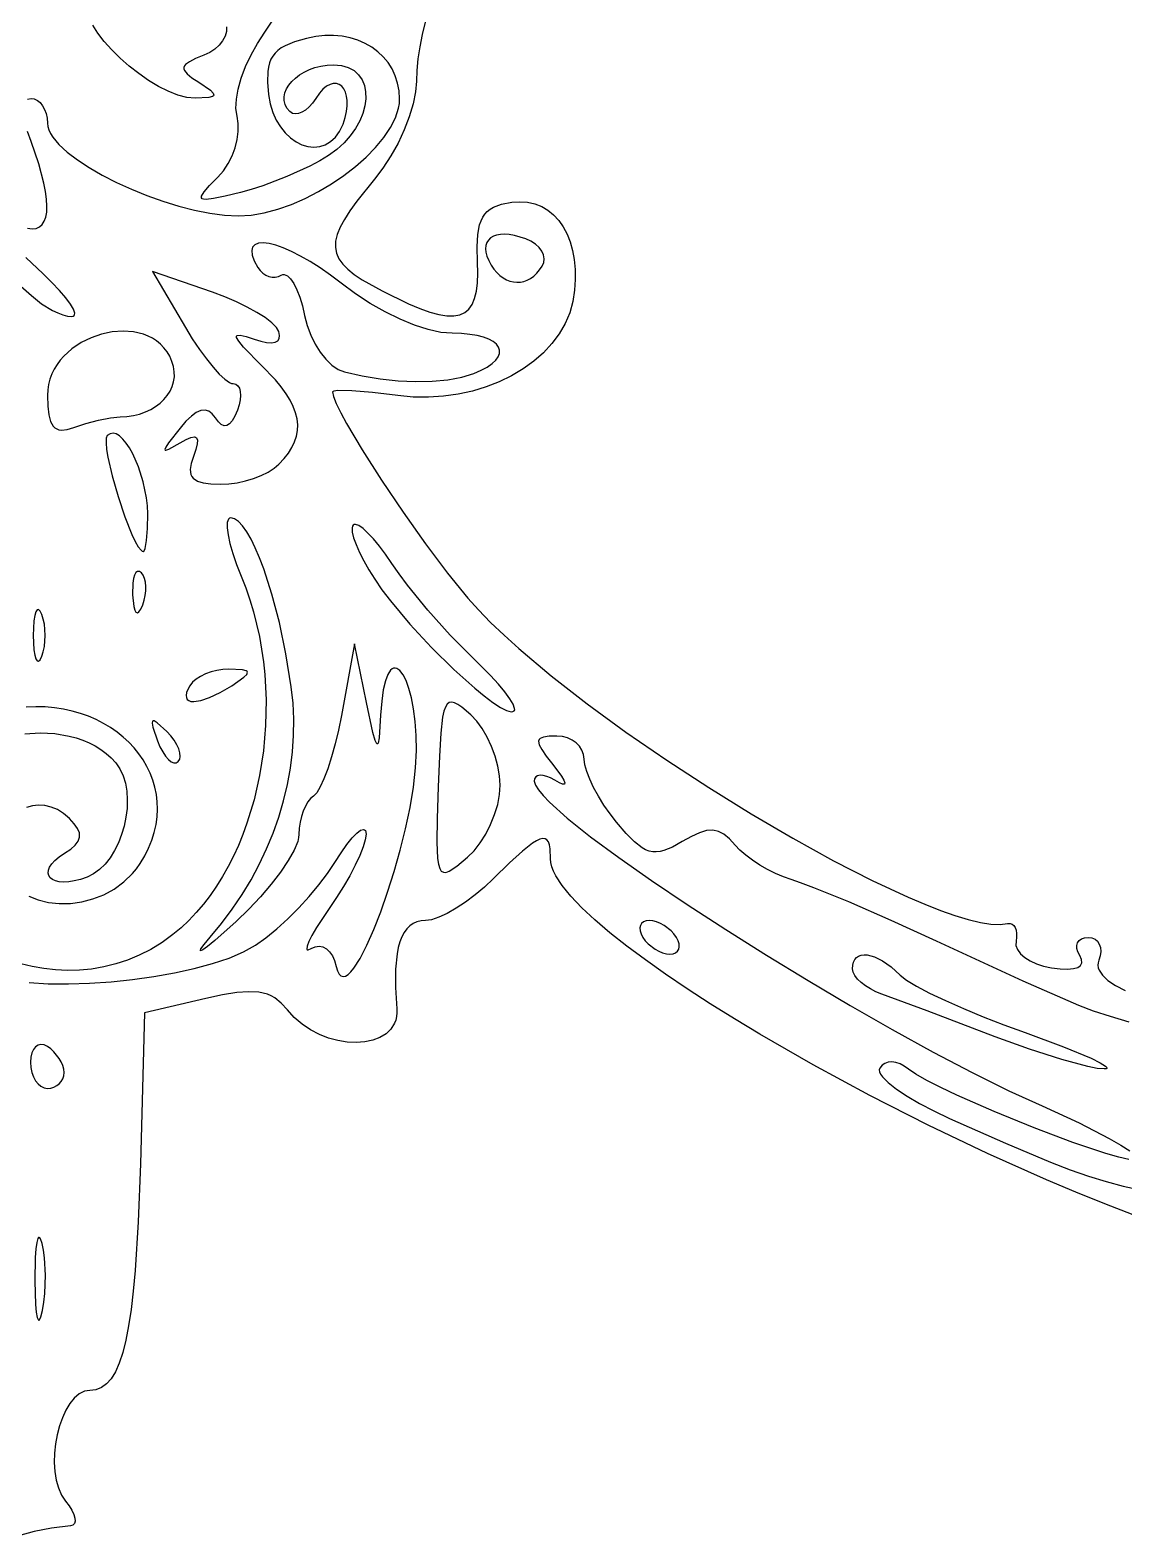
# Model space of a CAD drawing. Header units: millimetres. Extents: x 0.03 to 7.19, y 1.13 to 4.15.
# Drawn here: x 4.789 to 5.514, y 1.264 to 2.261 of the extents above; entities that cross this region are included whole.
import ezdxf

# ---------------------------------------------------------------- set-up
doc = ezdxf.new("R2010")
doc.units = ezdxf.units.MM

msp = doc.modelspace()

# ---------------------------------------------------------------- linework, layer by layer
at = {"flags": 128}
for points in [[(4.787721, 2.215267), (4.790032, 2.215733), (4.792209, 2.215397), (4.79424, 2.214435), (4.796082, 2.212914), (4.79769, 2.210901), (4.799018, 2.208465), (4.800022, 2.205672), (4.800657, 2.202591), (4.800879, 2.199288), (4.801109, 2.197118), (4.801786, 2.194864), (4.802888, 2.192536), (4.804396, 2.190145), (4.808544, 2.185211), (4.814066, 2.180142), (4.820796, 2.175019), (4.828569, 2.169921), (4.83722, 2.164929), (4.846584, 2.160122), (4.856496, 2.15558), (4.86679, 2.151385), (4.877303, 2.147615), (4.887867, 2.144351), (4.89832, 2.141673), (4.908495, 2.139661), (4.918227, 2.138395), (4.927351, 2.137955), (4.9358, 2.138474), (4.944572, 2.139974), (4.953547, 2.142368), (4.962605, 2.145569), (4.971627, 2.14949), (4.980493, 2.154045), (4.989083, 2.159146), (4.997277, 2.164708), (5.004955, 2.170644), (5.011999, 2.176865), (5.018287, 2.183287), (5.023701, 2.189822), (5.02812, 2.196383), (5.031425, 2.202884), (5.033496, 2.209238), (5.034031, 2.212332), (5.034212, 2.215358), (5.033881, 2.220786), (5.032911, 2.225934), (5.031339, 2.230779), (5.0292, 2.235297), (5.026531, 2.239465), (5.023369, 2.243259), (5.019749, 2.246656), (5.015707, 2.249632), (5.01128, 2.252164), (5.006505, 2.254228), (5.001416, 2.2558), (4.99605, 2.256858), (4.990444, 2.257377), (4.984634, 2.257334), (4.978656, 2.256706), (4.972546, 2.255469), (4.964678, 2.253198), (4.958416, 2.250625), (4.955848, 2.249166), (4.953633, 2.24756), (4.951755, 2.245783), (4.950199, 2.243813), (4.948948, 2.241624), (4.947986, 2.239194), (4.947297, 2.236499), (4.946866, 2.233516), (4.946711, 2.226587), (4.947393, 2.218219), (4.948478, 2.212068), (4.9502, 2.206428), (4.952481, 2.20133), (4.95524, 2.196807), (4.958398, 2.192888), (4.961876, 2.189606), (4.965593, 2.186992), (4.969471, 2.185078), (4.97343, 2.183895), (4.97739, 2.183474), (4.981272, 2.183847), (4.984997, 2.185045), (4.988484, 2.1871), (4.991654, 2.190043), (4.994428, 2.193905), (4.996726, 2.198719), (4.998166, 2.203053), (4.999088, 2.207116), (4.99953, 2.210872), (4.99953, 2.214285), (4.999125, 2.217322), (4.998352, 2.219946), (4.997249, 2.222121), (4.995853, 2.223814), (4.994203, 2.224989), (4.992334, 2.225609), (4.990286, 2.225641), (4.988095, 2.225049), (4.9858, 2.223797), (4.983436, 2.221851), (4.981043, 2.219174), (4.978657, 2.215733), (4.976516, 2.21266), (4.974232, 2.210082), (4.971877, 2.208034), (4.96952, 2.20655), (4.967231, 2.205668), (4.965081, 2.205422), (4.963139, 2.205848), (4.961476, 2.206983), (4.959577, 2.209301), (4.958338, 2.211747), (4.957724, 2.214282), (4.9577, 2.216867), (4.95823, 2.219465), (4.959278, 2.222038), (4.960809, 2.224546), (4.962787, 2.226953), (4.965176, 2.22922), (4.967941, 2.231308), (4.971046, 2.23318), (4.974455, 2.234797), (4.978133, 2.236121), (4.982043, 2.237115), (4.986151, 2.237738), (4.990421, 2.237955), (4.995705, 2.237503), (5.000233, 2.236204), (5.004009, 2.234146), (5.007039, 2.231416), (5.009328, 2.2281), (5.01088, 2.224286), (5.0117, 2.22006), (5.011794, 2.215509), (5.011167, 2.21072), (5.009823, 2.205781), (5.007767, 2.200777), (5.005005, 2.195797), (5.001541, 2.190926), (4.997381, 2.186253), (4.992529, 2.181863), (4.98699, 2.177844), (4.98129, 2.17443), (4.974661, 2.170922), (4.959572, 2.164024), (4.943637, 2.157949), (4.93595, 2.15547), (4.928768, 2.153497), (4.91856, 2.151049), (4.911012, 2.149476), (4.905986, 2.148872), (4.904376, 2.148962), (4.903344, 2.14933), (4.902875, 2.149987), (4.90295, 2.150944), (4.904666, 2.153809), (4.908355, 2.158017), (4.913879, 2.163663), (4.917504, 2.167836), (4.920639, 2.172555), (4.923236, 2.17767), (4.925249, 2.183028), (4.926629, 2.188478), (4.92733, 2.19387), (4.927304, 2.199052), (4.926504, 2.203872), (4.925793, 2.209061), (4.926065, 2.215131), (4.92726, 2.221896), (4.929317, 2.229168), (4.932172, 2.236763), (4.935766, 2.244495), (4.940036, 2.252176), (4.944921, 2.259622), (4.952453, 2.270832)], [(4.919581, 2.263216), (4.919455, 2.26009), (4.91856, 2.256958), (4.916954, 2.25391), (4.914696, 2.251035), (4.911846, 2.248422), (4.908461, 2.246162), (4.904601, 2.244344), (4.899046, 2.242081), (4.895001, 2.240058), (4.892444, 2.238158), (4.891716, 2.237217), (4.891351, 2.236264), (4.891348, 2.235283), (4.891702, 2.234259), (4.893472, 2.232027), (4.896641, 2.229451), (4.901185, 2.226413), (4.90888, 2.2211), (4.910688, 2.219282), (4.911115, 2.217932), (4.910806, 2.217413), (4.910147, 2.216986), (4.907767, 2.216376), (4.898712, 2.215899), (4.893201, 2.216412), (4.887234, 2.217965), (4.880939, 2.220437), (4.874446, 2.223708), (4.867883, 2.227658), (4.861382, 2.232167), (4.85507, 2.237115), (4.849077, 2.24238), (4.843532, 2.247844), (4.838565, 2.253386), (4.834305, 2.258885), (4.83088, 2.264222)], [(5.05108, 2.26629), (5.04915, 2.258142), (5.047556, 2.249909), (5.046351, 2.241838), (5.045589, 2.234178), (5.045324, 2.227177), (5.044767, 2.220006), (5.043167, 2.212074), (5.040629, 2.203625), (5.037258, 2.194905), (5.033159, 2.186157), (5.028437, 2.177628), (5.023198, 2.169562), (5.017546, 2.162205), (5.005869, 2.147692), (5.001322, 2.141394), (4.997641, 2.135655), (4.994832, 2.130412), (4.992896, 2.125606), (4.991839, 2.121177), (4.991666, 2.117063), (4.992379, 2.113203), (4.993983, 2.109538), (4.996482, 2.106007), (4.99988, 2.102549), (5.004181, 2.099103), (5.00939, 2.095608), (5.022546, 2.088233), (5.039997, 2.079787), (5.047501, 2.076665), (5.054232, 2.07429), (5.060221, 2.072671), (5.065497, 2.071817), (5.070092, 2.071737), (5.074037, 2.072441), (5.077362, 2.073938), (5.080097, 2.076237), (5.082274, 2.079348), (5.083923, 2.08328), (5.085074, 2.088041), (5.085759, 2.093642), (5.086008, 2.100092), (5.085851, 2.107399), (5.085633, 2.11739), (5.086056, 2.125539), (5.087233, 2.132045), (5.088141, 2.134745), (5.08928, 2.137109), (5.090665, 2.139163), (5.092311, 2.140932), (5.094231, 2.142441), (5.096439, 2.143714), (5.10178, 2.145655), (5.108449, 2.146955), (5.113859, 2.147349), (5.118988, 2.146977), (5.123813, 2.145874), (5.128313, 2.144076), (5.132465, 2.14162), (5.136247, 2.13854), (5.139637, 2.134873), (5.142613, 2.130655), (5.145154, 2.12592), (5.147237, 2.120706), (5.148841, 2.115047), (5.149943, 2.10898), (5.150521, 2.102541), (5.150553, 2.095764), (5.150018, 2.088687), (5.148893, 2.081344), (5.146907, 2.07385), (5.14391, 2.066667), (5.139968, 2.059832), (5.135148, 2.05338), (5.129516, 2.047347), (5.12314, 2.04177), (5.116085, 2.036683), (5.108419, 2.032123), (5.100208, 2.028126), (5.091518, 2.024727), (5.082416, 2.021963), (5.072969, 2.019869), (5.063243, 2.018481), (5.053306, 2.017835), (5.043222, 2.017967), (5.03306, 2.018913), (5.016247, 2.020905), (5.002482, 2.022031), (4.993183, 2.02221), (4.990651, 2.021918), (4.989768, 2.021358), (4.990411, 2.018276), (4.992261, 2.013634), (4.995201, 2.00761), (4.999114, 2.000383), (5.009391, 1.983036), (5.022153, 1.963021), (5.036464, 1.941768), (5.051385, 1.920705), (5.06598, 1.901264), (5.07931, 1.884872), (5.086438, 1.876973), (5.094489, 1.868751), (5.103395, 1.860246), (5.113091, 1.851498), (5.134587, 1.83343), (5.158449, 1.814867), (5.184149, 1.796126), (5.211158, 1.777526), (5.238947, 1.759385), (5.266988, 1.742023), (5.294754, 1.725756), (5.321715, 1.710904), (5.347342, 1.697785), (5.371109, 1.686717), (5.382128, 1.682052), (5.392485, 1.67802), (5.402112, 1.674659), (5.410943, 1.67201), (5.418912, 1.670113), (5.425954, 1.669007), (5.432002, 1.668733), (5.43699, 1.66933), (5.438608, 1.669443), (5.440007, 1.669011), (5.441165, 1.668082), (5.44206, 1.666705), (5.442668, 1.664926), (5.442967, 1.662795), (5.442934, 1.660358), (5.442546, 1.657663), (5.442523, 1.654843), (5.443537, 1.652056), (5.445491, 1.649374), (5.448289, 1.64687), (5.451834, 1.644615), (5.45603, 1.642681), (5.460781, 1.641141), (5.46599, 1.640066), (5.471806, 1.639367), (5.476667, 1.639173), (5.480555, 1.639473), (5.483454, 1.640262), (5.485344, 1.641531), (5.486207, 1.643271), (5.486026, 1.645475), (5.484782, 1.648135), (5.48355, 1.650555), (5.482913, 1.652812), (5.482847, 1.654857), (5.483331, 1.656641), (5.48434, 1.658114), (5.485852, 1.659227), (5.487845, 1.659931), (5.490296, 1.660177), (5.492779, 1.659867), (5.494866, 1.658979), (5.496527, 1.657575), (5.497733, 1.655717), (5.498455, 1.653468), (5.498663, 1.65089), (5.498328, 1.648045), (5.497421, 1.644997), (5.496961, 1.643352), (5.496844, 1.641704), (5.497071, 1.640053), (5.497644, 1.638397), (5.499836, 1.635069), (5.503436, 1.631716), (5.508458, 1.628332), (5.514919, 1.624912)], [(4.787669, 2.129796), (4.79072, 2.12941), (4.793363, 2.129685), (4.795598, 2.130608), (4.797423, 2.132165), (4.798837, 2.134342), (4.799838, 2.137126), (4.800424, 2.140503), (4.800595, 2.14446), (4.800349, 2.148983), (4.799684, 2.154057), (4.798599, 2.15967), (4.795164, 2.172457), (4.790032, 2.187233), (4.787721, 2.193773)], [(5.128699, 2.104691), (5.129724, 2.107082), (5.129977, 2.109582), (5.129502, 2.112117), (5.128343, 2.114613), (5.126545, 2.116996), (5.124154, 2.119193), (5.121213, 2.12113), (5.117768, 2.122733), (5.110255, 2.125009), (5.106876, 2.125579), (5.103773, 2.125789), (5.100966, 2.125653), (5.098472, 2.125186), (5.09631, 2.1244), (5.094499, 2.123311), (5.093057, 2.121932), (5.092003, 2.120278), (5.091356, 2.118362), (5.091133, 2.116199), (5.091354, 2.113803), (5.092038, 2.111188), (5.093202, 2.108368), (5.094865, 2.105358), (5.096666, 2.10273), (5.098598, 2.100445), (5.100641, 2.098503), (5.102777, 2.096906), (5.104986, 2.095653), (5.10725, 2.094744), (5.109549, 2.09418), (5.111865, 2.093962), (5.114178, 2.094089), (5.11647, 2.094563), (5.118721, 2.095382), (5.120912, 2.096549), (5.123024, 2.098063), (5.125039, 2.099924), (5.126937, 2.102133), (5.128699, 2.104691)], [(5.083296, 2.03358), (5.08821, 2.035682), (5.092276, 2.037865), (5.09551, 2.040098), (5.097927, 2.042353), (5.099544, 2.044598), (5.100377, 2.046805), (5.100441, 2.048943), (5.099752, 2.050983), (5.098328, 2.052894), (5.096182, 2.054647), (5.093332, 2.056213), (5.089794, 2.05756), (5.085583, 2.05866), (5.080715, 2.059483), (5.075207, 2.059999), (5.069074, 2.060177), (5.061578, 2.060808), (5.05317, 2.062635), (5.044064, 2.065563), (5.034473, 2.069495), (5.024609, 2.074335), (5.014687, 2.079988), (5.004919, 2.086356), (4.995518, 2.093344), (4.988478, 2.098708), (4.98161, 2.1035), (4.974979, 2.107709), (4.968652, 2.111322), (4.962694, 2.114326), (4.957172, 2.116709), (4.95215, 2.118458), (4.947695, 2.119563), (4.943873, 2.120009), (4.940748, 2.119785), (4.938388, 2.118879), (4.936858, 2.117277), (4.936223, 2.114969), (4.93655, 2.111941), (4.937904, 2.108181), (4.940351, 2.103677), (4.941839, 2.101675), (4.943582, 2.100027), (4.945516, 2.098753), (4.947579, 2.097873), (4.949706, 2.097408), (4.951834, 2.097378), (4.953899, 2.097804), (4.955837, 2.098705), (4.956787, 2.099103), (4.957775, 2.099163), (4.959839, 2.098317), (4.961963, 2.096278), (4.964086, 2.093155), (4.966142, 2.089057), (4.96807, 2.084094), (4.969804, 2.078375), (4.971282, 2.07201), (4.972992, 2.065361), (4.975358, 2.058986), (4.978278, 2.053032), (4.98165, 2.047641), (4.985374, 2.042957), (4.989348, 2.039126), (4.993472, 2.03629), (4.997643, 2.034594), (5.009379, 2.031945), (5.021309, 2.030012), (5.03319, 2.028796), (5.044777, 2.0283), (5.055825, 2.028528), (5.06609, 2.029482), (5.075329, 2.031165), (5.083296, 2.03358)], [(4.783295, 2.091429), (4.790351, 2.085177), (4.797076, 2.079784), (4.804317, 2.075368), (4.807858, 2.073669), (4.811203, 2.072384), (4.814241, 2.071572), (4.816865, 2.071288), (4.817885, 2.071435), (4.818567, 2.071864), (4.81892, 2.072562), (4.818953, 2.073514), (4.818101, 2.076124), (4.816087, 2.079576), (4.812991, 2.083757), (4.808889, 2.08855), (4.803858, 2.09384), (4.797976, 2.09951), (4.786541, 2.11037)], [(4.954212, 1.97351), (4.957632, 1.977192), (4.960511, 1.980865), (4.962845, 1.984543), (4.964632, 1.988241), (4.96587, 1.991972), (4.966556, 1.995751), (4.966689, 1.99959), (4.966265, 2.003503), (4.965282, 2.007506), (4.963737, 2.01161), (4.961629, 2.015831), (4.958955, 2.020182), (4.955712, 2.024677), (4.951897, 2.02933), (4.942546, 2.039163), (4.930788, 2.051092), (4.927622, 2.054909), (4.926232, 2.057418), (4.926194, 2.058212), (4.92659, 2.058714), (4.928673, 2.058888), (4.932453, 2.058034), (4.937907, 2.056247), (4.942319, 2.054878), (4.946109, 2.054101), (4.949247, 2.053906), (4.951707, 2.054283), (4.953459, 2.055223), (4.954475, 2.056717), (4.954727, 2.058756), (4.954185, 2.06133), (4.95255, 2.06408), (4.949453, 2.067185), (4.945075, 2.07054), (4.939594, 2.074036), (4.933192, 2.077569), (4.926048, 2.081031), (4.918342, 2.084316), (4.910254, 2.087316), (4.870421, 2.10101), (4.892296, 2.063927), (4.896891, 2.056476), (4.901558, 2.049525), (4.906169, 2.043228), (4.910594, 2.037734), (4.914704, 2.033198), (4.91837, 2.029769), (4.921462, 2.0276), (4.922753, 2.027036), (4.923851, 2.026844), (4.925652, 2.026485), (4.927067, 2.025456), (4.928083, 2.023828), (4.928688, 2.021675), (4.92887, 2.019069), (4.928617, 2.01608), (4.927916, 2.012782), (4.926754, 2.009247), (4.925031, 2.005243), (4.923295, 2.002209), (4.921539, 2.000142), (4.919758, 1.99904), (4.917943, 1.998899), (4.91609, 1.999717), (4.914191, 2.001491), (4.91224, 2.004219), (4.910136, 2.006959), (4.907833, 2.008685), (4.905311, 2.009393), (4.902553, 2.009076), (4.899539, 2.00773), (4.896252, 2.005348), (4.892672, 2.001925), (4.888782, 1.997455), (4.881176, 1.987743), (4.879279, 1.98487), (4.878653, 1.983229), (4.878818, 1.98285), (4.8793, 1.982754), (4.881219, 1.983377), (4.888879, 1.987649), (4.892864, 1.989877), (4.89597, 1.9912), (4.898222, 1.991592), (4.899036, 1.99143), (4.899646, 1.991026), (4.900267, 1.989476), (4.90011, 1.986917), (4.899199, 1.983321), (4.89756, 1.978663), (4.89603, 1.973881), (4.895475, 1.969915), (4.895951, 1.966711), (4.896592, 1.965376), (4.897511, 1.964212), (4.900209, 1.962364), (4.904099, 1.961112), (4.909235, 1.960402), (4.915671, 1.960177), (4.921006, 1.960449), (4.926509, 1.961229), (4.932023, 1.962462), (4.93739, 1.964094), (4.94245, 1.966069), (4.947046, 1.968333), (4.951019, 1.970832), (4.954212, 1.97351)], [(4.849004, 2.004788), (4.853536, 2.005051), (4.857859, 2.005704), (4.861951, 2.006721), (4.865788, 2.008077), (4.869346, 2.009746), (4.872602, 2.011705), (4.875533, 2.013927), (4.878115, 2.016387), (4.880325, 2.01906), (4.882139, 2.021922), (4.883533, 2.024945), (4.884485, 2.028107), (4.88497, 2.03138), (4.884965, 2.03474), (4.884448, 2.038163), (4.883393, 2.041622), (4.881899, 2.044949), (4.880111, 2.047955), (4.878052, 2.050645), (4.875744, 2.053025), (4.87321, 2.055102), (4.870471, 2.056881), (4.867551, 2.058369), (4.864471, 2.059571), (4.857922, 2.061146), (4.851005, 2.061654), (4.843896, 2.061145), (4.836777, 2.059668), (4.829825, 2.057273), (4.823219, 2.054007), (4.817138, 2.049922), (4.811762, 2.045065), (4.809394, 2.042363), (4.807269, 2.039486), (4.80541, 2.036442), (4.803838, 2.033236), (4.802577, 2.029873), (4.801649, 2.026361), (4.801075, 2.022706), (4.800879, 2.018913), (4.801095, 2.011841), (4.801777, 2.006157), (4.802974, 2.001801), (4.804737, 1.998715), (4.805846, 1.99763), (4.807116, 1.996839), (4.808552, 1.996336), (4.81016, 1.996112), (4.813921, 1.996477), (4.818449, 1.997872), (4.826297, 2.000503), (4.834674, 2.002684), (4.842577, 2.004188), (4.849004, 2.004788)], [(4.867365, 1.940733), (4.867137, 1.94598), (4.866544, 1.951289), (4.864413, 1.96181), (4.861265, 1.971729), (4.857395, 1.980479), (4.85528, 1.984239), (4.853095, 1.987493), (4.850876, 1.990173), (4.84866, 1.992205), (4.846484, 1.993521), (4.844384, 1.994048), (4.842397, 1.993716), (4.84056, 1.992455), (4.839847, 1.990691), (4.83972, 1.987587), (4.840116, 1.983343), (4.840972, 1.978158), (4.843815, 1.965775), (4.847751, 1.952042), (4.852279, 1.938565), (4.8569, 1.926951), (4.859089, 1.922344), (4.861113, 1.918805), (4.862912, 1.916534), (4.863706, 1.915937), (4.864421, 1.915733), (4.865046, 1.916243), (4.865621, 1.917705), (4.866575, 1.923076), (4.867188, 1.931026), (4.867365, 1.940733)], [(4.938837, 1.655038), (4.945654, 1.659918), (4.952827, 1.665804), (4.960139, 1.672473), (4.967377, 1.6797), (4.974326, 1.68726), (4.980769, 1.694931), (4.986493, 1.702487), (4.991282, 1.709705), (4.995427, 1.716187), (4.999294, 1.721646), (5.0028, 1.726003), (5.00586, 1.729181), (5.008389, 1.731102), (5.010303, 1.731689), (5.011003, 1.731458), (5.011518, 1.730865), (5.011949, 1.728552), (5.011456, 1.724849), (5.010035, 1.720043), (5.007784, 1.714334), (5.004803, 1.707925), (5.001192, 1.701019), (4.99705, 1.693816), (4.992478, 1.686519), (4.987574, 1.67933), (4.979082, 1.666623), (4.976089, 1.661513), (4.973997, 1.657377), (4.972856, 1.654323), (4.972714, 1.652461), (4.973034, 1.65201), (4.973622, 1.651899), (4.975629, 1.652747), (4.978276, 1.653949), (4.980875, 1.654301), (4.98337, 1.653845), (4.985702, 1.652622), (4.987814, 1.650671), (4.989649, 1.648036), (4.991148, 1.644755), (4.992254, 1.640872), (4.993092, 1.637908), (4.994134, 1.635833), (4.995366, 1.634604), (4.996772, 1.634181), (4.998336, 1.634523), (5.000045, 1.63559), (5.001882, 1.637339), (5.003833, 1.639732), (5.008015, 1.646282), (5.01247, 1.654912), (5.017075, 1.665297), (5.021711, 1.677109), (5.026255, 1.690023), (5.030587, 1.703711), (5.034584, 1.717847), (5.038127, 1.732104), (5.041094, 1.746156), (5.043363, 1.759677), (5.044813, 1.772339), (5.045324, 1.783816), (5.045086, 1.793943), (5.044411, 1.803186), (5.043357, 1.811488), (5.041983, 1.81879), (5.040346, 1.825035), (5.038504, 1.830165), (5.036516, 1.834121), (5.03444, 1.836847), (5.032334, 1.838284), (5.031287, 1.838502), (5.030255, 1.838375), (5.029245, 1.837897), (5.028263, 1.837061), (5.026415, 1.834285), (5.02477, 1.829988), (5.023385, 1.824114), (5.022319, 1.816603), (5.021629, 1.807399), (5.02061, 1.792295), (5.019959, 1.788874), (5.019565, 1.788225), (5.019113, 1.788295), (5.017999, 1.790625), (5.016541, 1.795931), (5.012296, 1.815733), (5.004407, 1.854622), (4.995629, 1.807149), (4.993667, 1.797491), (4.991456, 1.788246), (4.989072, 1.779633), (4.986591, 1.771872), (4.984087, 1.76518), (4.981637, 1.759778), (4.979316, 1.755885), (4.977199, 1.753719), (4.975257, 1.752125), (4.973446, 1.749873), (4.971807, 1.747067), (4.970377, 1.743811), (4.969197, 1.740209), (4.968306, 1.736365), (4.967742, 1.732385), (4.967546, 1.728372), (4.96733, 1.726197), (4.966697, 1.723694), (4.964265, 1.71782), (4.960421, 1.710985), (4.955334, 1.703427), (4.949176, 1.695382), (4.942116, 1.687086), (4.934326, 1.678777), (4.925976, 1.670691), (4.91176, 1.658023), (4.906956, 1.654103), (4.90378, 1.651849), (4.902305, 1.651302), (4.902226, 1.651682), (4.902599, 1.652505), (4.904735, 1.655501), (4.908782, 1.66033), (4.916316, 1.669418), (4.923336, 1.678805), (4.929831, 1.688462), (4.935793, 1.698362), (4.941212, 1.708478), (4.94608, 1.718781), (4.950389, 1.729244), (4.954127, 1.739839), (4.957288, 1.750538), (4.959861, 1.761314), (4.961838, 1.772138), (4.96321, 1.782984), (4.963967, 1.793823), (4.964101, 1.804628), (4.963602, 1.815371), (4.962462, 1.826024), (4.958918, 1.847885), (4.954567, 1.868568), (4.949604, 1.887538), (4.944219, 1.90426), (4.941429, 1.911611), (4.938606, 1.918199), (4.935773, 1.923956), (4.932955, 1.928817), (4.930175, 1.932715), (4.927459, 1.935581), (4.924829, 1.93735), (4.92231, 1.937955), (4.921457, 1.937755), (4.920792, 1.937168), (4.920011, 1.934913), (4.919939, 1.931349), (4.920548, 1.926634), (4.921807, 1.920925), (4.923691, 1.914383), (4.926168, 1.907164), (4.929212, 1.899427), (4.93226, 1.891672), (4.934988, 1.883772), (4.9374, 1.875744), (4.9395, 1.867605), (4.941289, 1.85937), (4.942771, 1.851058), (4.94395, 1.842684), (4.944829, 1.834265), (4.945698, 1.817359), (4.945404, 1.800473), (4.943972, 1.783741), (4.941428, 1.767295), (4.937796, 1.751269), (4.933102, 1.735797), (4.930365, 1.72831), (4.927372, 1.721011), (4.924126, 1.713917), (4.92063, 1.707044), (4.916888, 1.70041), (4.912903, 1.694031), (4.908678, 1.687923), (4.904215, 1.682103), (4.899519, 1.676588), (4.894592, 1.671394), (4.889438, 1.666539), (4.88406, 1.662038), (4.876821, 1.656789), (4.869373, 1.652233), (4.861749, 1.648353), (4.853983, 1.64513), (4.846111, 1.642546), (4.838165, 1.640584), (4.830179, 1.639226), (4.822189, 1.638454), (4.814228, 1.638249), (4.80633, 1.638596), (4.798529, 1.639474), (4.79086, 1.640867), (4.783356, 1.642756)], [(5.082143, 1.845955), (5.067779, 1.860385), (5.052994, 1.876845), (5.039526, 1.893308), (5.03383, 1.900907), (5.029115, 1.907747), (5.024954, 1.913842), (5.020854, 1.919309), (5.01692, 1.924043), (5.013258, 1.927941), (5.009971, 1.930899), (5.007166, 1.932813), (5.004948, 1.933579), (5.004091, 1.933499), (5.003421, 1.933094), (5.002958, 1.932371), (5.002709, 1.93136), (5.002827, 1.928548), (5.003717, 1.924805), (5.00532, 1.920278), (5.007578, 1.915114), (5.010433, 1.909461), (5.013825, 1.903465), (5.017699, 1.897274), (5.022525, 1.890315), (5.028115, 1.882957), (5.041043, 1.867558), (5.055388, 1.852106), (5.070056, 1.837634), (5.083955, 1.825171), (5.090275, 1.820015), (5.095992, 1.815749), (5.100969, 1.8125), (5.105071, 1.810398), (5.108161, 1.809572), (5.109283, 1.809677), (5.110101, 1.810149), (5.110432, 1.810811), (5.110419, 1.811769), (5.109418, 1.814498), (5.107213, 1.81819), (5.103919, 1.822698), (5.09965, 1.827875), (5.094521, 1.833575), (5.082143, 1.845955)], [(4.863143, 1.901608), (4.861812, 1.902523), (4.860605, 1.902536), (4.859546, 1.901708), (4.858659, 1.900097), (4.857968, 1.897764), (4.857497, 1.894768), (4.85731, 1.887024), (4.858082, 1.879269), (4.85873, 1.876877), (4.859534, 1.875493), (4.860478, 1.875131), (4.86155, 1.875806), (4.862735, 1.877529), (4.864018, 1.880316), (4.865053, 1.88338), (4.865754, 1.886504), (4.866125, 1.8896), (4.866169, 1.892582), (4.865889, 1.89536), (4.865289, 1.897849), (4.864373, 1.899961), (4.863143, 1.901608)], [(4.797115, 1.874066), (4.795993, 1.876289), (4.794946, 1.877267), (4.793995, 1.877057), (4.793166, 1.875715), (4.79248, 1.8733), (4.791961, 1.869867), (4.791518, 1.860177), (4.791961, 1.850487), (4.79248, 1.847055), (4.793166, 1.844639), (4.793995, 1.843297), (4.794946, 1.843087), (4.795993, 1.844065), (4.797115, 1.846288), (4.798127, 1.849362), (4.79885, 1.852777), (4.799428, 1.860177), (4.799283, 1.863934), (4.79885, 1.867577), (4.798127, 1.870993), (4.797115, 1.874066)], [(4.923101, 1.826844), (4.931105, 1.832446), (4.93301, 1.834344), (4.933497, 1.835738), (4.933205, 1.83627), (4.932552, 1.836704), (4.93016, 1.837318), (4.920976, 1.837788), (4.917062, 1.837593), (4.91314, 1.836973), (4.909315, 1.835973), (4.905692, 1.834639), (4.902376, 1.833014), (4.899472, 1.831144), (4.897087, 1.829072), (4.895324, 1.826844), (4.893964, 1.824371), (4.893128, 1.822227), (4.892793, 1.820414), (4.892935, 1.81893), (4.89353, 1.817776), (4.894553, 1.816951), (4.895982, 1.816457), (4.897791, 1.816292), (4.902456, 1.816951), (4.908357, 1.81893), (4.915303, 1.822227), (4.923101, 1.826844)], [(5.100879, 1.760927), (5.100482, 1.767136), (5.099345, 1.773615), (5.097547, 1.780174), (5.095167, 1.786622), (5.092287, 1.792767), (5.088985, 1.798419), (5.085341, 1.803388), (5.081435, 1.807483), (5.075341, 1.81264), (5.072826, 1.814399), (5.070631, 1.815536), (5.06873, 1.815993), (5.067096, 1.815713), (5.065704, 1.814639), (5.064528, 1.812714), (5.063542, 1.809879), (5.06272, 1.806079), (5.061462, 1.795352), (5.060547, 1.780074), (5.059768, 1.759788), (5.05911, 1.738794), (5.058912, 1.723149), (5.059385, 1.712347), (5.059939, 1.708603), (5.06074, 1.70588), (5.061815, 1.704115), (5.06319, 1.703243), (5.06489, 1.703201), (5.066944, 1.703927), (5.072214, 1.707426), (5.079212, 1.713233), (5.083565, 1.717552), (5.087625, 1.722732), (5.091305, 1.728577), (5.094515, 1.734892), (5.097166, 1.741481), (5.099169, 1.748147), (5.100437, 1.754694), (5.100879, 1.760927)], [(4.788536, 1.68744), (4.794823, 1.684919), (4.801613, 1.683275), (4.808765, 1.682516), (4.816139, 1.682646), (4.823595, 1.683672), (4.830995, 1.6856), (4.838196, 1.688436), (4.84506, 1.692186), (4.851446, 1.696857), (4.857215, 1.702453), (4.859824, 1.705601), (4.862226, 1.708983), (4.865341, 1.714144), (4.867949, 1.719324), (4.870062, 1.724508), (4.871694, 1.729682), (4.872857, 1.734831), (4.873564, 1.73994), (4.873827, 1.744995), (4.87366, 1.749981), (4.873074, 1.754883), (4.872084, 1.759687), (4.8707, 1.764379), (4.868937, 1.768943), (4.866807, 1.773365), (4.864322, 1.777631), (4.861495, 1.781725), (4.858339, 1.785634), (4.854867, 1.789342), (4.851091, 1.792835), (4.847024, 1.796099), (4.842679, 1.799118), (4.838069, 1.801879), (4.833206, 1.804366), (4.828102, 1.806565), (4.822771, 1.808461), (4.817226, 1.81004), (4.811478, 1.811287), (4.805541, 1.812188), (4.799428, 1.812728), (4.793151, 1.812892), (4.786722, 1.812665)], [(4.785982, 1.794983), (4.796002, 1.795546), (4.805848, 1.795068), (4.815342, 1.793514), (4.8199, 1.792322), (4.824303, 1.790846), (4.828528, 1.789083), (4.832552, 1.787027), (4.836354, 1.784674), (4.839911, 1.78202), (4.8432, 1.77906), (4.846199, 1.775788), (4.84895, 1.771776), (4.851065, 1.767223), (4.852567, 1.762225), (4.853479, 1.756878), (4.853826, 1.751276), (4.853632, 1.745514), (4.85292, 1.739687), (4.851714, 1.733891), (4.850039, 1.72822), (4.847917, 1.72277), (4.845373, 1.717635), (4.842431, 1.712911), (4.839114, 1.708693), (4.835447, 1.705076), (4.831454, 1.702155), (4.827157, 1.700024), (4.822776, 1.698532), (4.818719, 1.697514), (4.815016, 1.696939), (4.811695, 1.696778), (4.808785, 1.696998), (4.806316, 1.69757), (4.804316, 1.698463), (4.802815, 1.699646), (4.80184, 1.701088), (4.801422, 1.702759), (4.801589, 1.704628), (4.80237, 1.706665), (4.803794, 1.708838), (4.805889, 1.711118), (4.808686, 1.713472), (4.812212, 1.715872), (4.816333, 1.718663), (4.819368, 1.72132), (4.821329, 1.723924), (4.822228, 1.726556), (4.822075, 1.729295), (4.820882, 1.732223), (4.81866, 1.735421), (4.815421, 1.738969), (4.81156, 1.742294), (4.80753, 1.74479), (4.803397, 1.746491), (4.799223, 1.747436), (4.795075, 1.74766), (4.791016, 1.7472), (4.787111, 1.746092)], [(4.880032, 1.796469), (4.873583, 1.802319), (4.871652, 1.803464), (4.870998, 1.803579), (4.870546, 1.803384), (4.870236, 1.80205), (4.870696, 1.799436), (4.87381, 1.790247), (4.875459, 1.786371), (4.877244, 1.783001), (4.879108, 1.780193), (4.880994, 1.778003), (4.882844, 1.776488), (4.884603, 1.775704), (4.886212, 1.775706), (4.887615, 1.776552), (4.888582, 1.77808), (4.88894, 1.780047), (4.88872, 1.78237), (4.887954, 1.784969), (4.886671, 1.78776), (4.884902, 1.790661), (4.882679, 1.793592), (4.880032, 1.796469)], [(5.517588, 1.603954), (5.505061, 1.607688), (5.493859, 1.611375), (5.484212, 1.614969), (5.447303, 1.631193), (5.389768, 1.657677), (5.359831, 1.671348), (5.331709, 1.683594), (5.308561, 1.693079), (5.299839, 1.69637), (5.293546, 1.698469), (5.28846, 1.7002), (5.283199, 1.702436), (5.277916, 1.705082), (5.272763, 1.708047), (5.267891, 1.711236), (5.263454, 1.714557), (5.259603, 1.717915), (5.25649, 1.721219), (5.2527, 1.725381), (5.249073, 1.728416), (5.245443, 1.730334), (5.241643, 1.731148), (5.237507, 1.730867), (5.232869, 1.729502), (5.227562, 1.727065), (5.221421, 1.723566), (5.214931, 1.719933), (5.209306, 1.71763), (5.206729, 1.717004), (5.204262, 1.716741), (5.201871, 1.716853), (5.19952, 1.717349), (5.197173, 1.71824), (5.194796, 1.719537), (5.189809, 1.723388), (5.184278, 1.728986), (5.177921, 1.736413), (5.173604, 1.741994), (5.169577, 1.74781), (5.165928, 1.753691), (5.162745, 1.759465), (5.160117, 1.764962), (5.15813, 1.770011), (5.156873, 1.77444), (5.156435, 1.77808), (5.156066, 1.781179), (5.15501, 1.784071), (5.153342, 1.786691), (5.151134, 1.788977), (5.148463, 1.790866), (5.145401, 1.792293), (5.142025, 1.793195), (5.138407, 1.79351), (5.133286, 1.793367), (5.129569, 1.792851), (5.127234, 1.791834), (5.126579, 1.791097), (5.126263, 1.790186), (5.126636, 1.787778), (5.128335, 1.784481), (5.131339, 1.780166), (5.135629, 1.774705), (5.141539, 1.766889), (5.1431, 1.764293), (5.143732, 1.762564), (5.143436, 1.7617), (5.142213, 1.761695), (5.140064, 1.762545), (5.13699, 1.764247), (5.134207, 1.765742), (5.131624, 1.766781), (5.129297, 1.767368), (5.12728, 1.767505), (5.12563, 1.767195), (5.124402, 1.76644), (5.123652, 1.765243), (5.123435, 1.763608), (5.124164, 1.76106), (5.12614, 1.757848), (5.129303, 1.754013), (5.13359, 1.749593), (5.145291, 1.739157), (5.16075, 1.726856), (5.179474, 1.713005), (5.200969, 1.697919), (5.224743, 1.681913), (5.250303, 1.665304), (5.277154, 1.648405), (5.304805, 1.631533), (5.332762, 1.615003), (5.360532, 1.599129), (5.387622, 1.584228), (5.413539, 1.570614), (5.437789, 1.558603), (5.459879, 1.54851), (5.48429, 1.537344), (5.50431, 1.527064), (5.512027, 1.522614), (5.517871, 1.518813)], [(5.520231, 1.476406), (5.501409, 1.483636), (5.482252, 1.491363), (5.462841, 1.49954), (5.423587, 1.517064), (5.384303, 1.535842), (5.345646, 1.555511), (5.308271, 1.575703), (5.272836, 1.596054), (5.256051, 1.606175), (5.239996, 1.616199), (5.224755, 1.626079), (5.210408, 1.635771), (5.197038, 1.645228), (5.184728, 1.654406), (5.173558, 1.663257), (5.163612, 1.671737), (5.15497, 1.6798), (5.147716, 1.687401), (5.141931, 1.694492), (5.137698, 1.70103), (5.136188, 1.704077), (5.135097, 1.706968), (5.134435, 1.709698), (5.134212, 1.71226), (5.133881, 1.718903), (5.133425, 1.721399), (5.132738, 1.723332), (5.131792, 1.724691), (5.130559, 1.725468), (5.129012, 1.725653), (5.127122, 1.725236), (5.124862, 1.724207), (5.122203, 1.722557), (5.11558, 1.717354), (5.107027, 1.70955), (5.096324, 1.699066), (5.090393, 1.693486), (5.084184, 1.68828), (5.077879, 1.683563), (5.071664, 1.679448), (5.065722, 1.676049), (5.060238, 1.67348), (5.055395, 1.671855), (5.051379, 1.671288), (5.04839, 1.671078), (5.045652, 1.670441), (5.043161, 1.669372), (5.040915, 1.667863), (5.038913, 1.665908), (5.037152, 1.663499), (5.03563, 1.66063), (5.034344, 1.657293), (5.033293, 1.653483), (5.032474, 1.649191), (5.031524, 1.639138), (5.031475, 1.627077), (5.03231, 1.612955), (5.032383, 1.610277), (5.032152, 1.607768), (5.03163, 1.605429), (5.030833, 1.603261), (5.028477, 1.599434), (5.025209, 1.596289), (5.021151, 1.593827), (5.016427, 1.592049), (5.011162, 1.590957), (5.00548, 1.590552), (4.999503, 1.590835), (4.993356, 1.591808), (4.987163, 1.593471), (4.981048, 1.595826), (4.975134, 1.598874), (4.969545, 1.602617), (4.964405, 1.607056), (4.959837, 1.612191), (4.95585, 1.616675), (4.951512, 1.620086), (4.949143, 1.621398), (4.946605, 1.622454), (4.94091, 1.623809), (4.934209, 1.624183), (4.926283, 1.623605), (4.916912, 1.622107), (4.905879, 1.619719), (4.865157, 1.610094), (4.862476, 1.510135), (4.86108, 1.471691), (4.85907, 1.439683), (4.857807, 1.425966), (4.856357, 1.413707), (4.854709, 1.402855), (4.852851, 1.393359), (4.850773, 1.38517), (4.848463, 1.378236), (4.845909, 1.372508), (4.843101, 1.367934), (4.840028, 1.364465), (4.836678, 1.362049), (4.833039, 1.360637), (4.829101, 1.360177), (4.825399, 1.359566), (4.821921, 1.35782), (4.818696, 1.355068), (4.815752, 1.35144), (4.813119, 1.347067), (4.810824, 1.342077), (4.808898, 1.336602), (4.807369, 1.330771), (4.806265, 1.324713), (4.805615, 1.318559), (4.805448, 1.312439), (4.805793, 1.306482), (4.806678, 1.300818), (4.808133, 1.295577), (4.810186, 1.29089), (4.812865, 1.286885), (4.815269, 1.283733), (4.817129, 1.280759), (4.818432, 1.278031), (4.819164, 1.275616), (4.819313, 1.273582), (4.818865, 1.271997), (4.817808, 1.270927), (4.816129, 1.270441), (4.803561, 1.268971), (4.792197, 1.266811), (4.781764, 1.263835)], [(5.217546, 1.660177), (5.215939, 1.662409), (5.214001, 1.664491), (5.209428, 1.668024), (5.20694, 1.669384), (5.204417, 1.670411), (5.201932, 1.671061), (5.19956, 1.671288), (5.197468, 1.671061), (5.195788, 1.670411), (5.194538, 1.669384), (5.193733, 1.668024), (5.193392, 1.666378), (5.193532, 1.664491), (5.19417, 1.662409), (5.195324, 1.660177), (5.19693, 1.657945), (5.198866, 1.655863), (5.203435, 1.65233), (5.20592, 1.65097), (5.208441, 1.649943), (5.210924, 1.649293), (5.213296, 1.649066), (5.215388, 1.649293), (5.217069, 1.649943), (5.218322, 1.65097), (5.219129, 1.65233), (5.219473, 1.653976), (5.219335, 1.655863), (5.218698, 1.657945), (5.217546, 1.660177)], [(4.78881, 1.630208), (4.801435, 1.629506), (4.814838, 1.629376), (4.828777, 1.629797), (4.843015, 1.630748), (4.857309, 1.63221), (4.871422, 1.634163), (4.885112, 1.636585), (4.898141, 1.639458), (4.910267, 1.642759), (4.921252, 1.64647), (4.930856, 1.65057), (4.938837, 1.655038)], [(5.428657, 1.594385), (5.383709, 1.611484), (5.353657, 1.622594), (5.349751, 1.624169), (5.346107, 1.626026), (5.342805, 1.628096), (5.339924, 1.630311), (5.337545, 1.632602), (5.335747, 1.6349), (5.334609, 1.637138), (5.334212, 1.639247), (5.334391, 1.641702), (5.33491, 1.643782), (5.33575, 1.645491), (5.336888, 1.646831), (5.338301, 1.647806), (5.339969, 1.648417), (5.341868, 1.648667), (5.343978, 1.648561), (5.348741, 1.647286), (5.354082, 1.644616), (5.359825, 1.640572), (5.365796, 1.635177), (5.369974, 1.631894), (5.376593, 1.62788), (5.385315, 1.623289), (5.395799, 1.618278), (5.407707, 1.613002), (5.420698, 1.607618), (5.434434, 1.602282), (5.448574, 1.597149), (5.474037, 1.587784), (5.492388, 1.580111), (5.498359, 1.577157), (5.501908, 1.574923), (5.502706, 1.574107), (5.502819, 1.573508), (5.502219, 1.573138), (5.500879, 1.57301), (5.496397, 1.573446), (5.490024, 1.574696), (5.472789, 1.579286), (5.451543, 1.586083), (5.428657, 1.594385)], [(4.81199, 1.570635), (4.811763, 1.572876), (4.811113, 1.575236), (4.810086, 1.577646), (4.808726, 1.580035), (4.805193, 1.584464), (4.803111, 1.586362), (4.800879, 1.587955), (4.798647, 1.588981), (4.796565, 1.589254), (4.794678, 1.588818), (4.793032, 1.587715), (4.791672, 1.585989), (4.790645, 1.583681), (4.789995, 1.580836), (4.789768, 1.577497), (4.789995, 1.574017), (4.790645, 1.570771), (4.791672, 1.56783), (4.793032, 1.565264), (4.794678, 1.563145), (4.796565, 1.561543), (4.798647, 1.56053), (4.800879, 1.560177), (4.803111, 1.560391), (4.805193, 1.561003), (4.80708, 1.56197), (4.808726, 1.56325), (4.810086, 1.564799), (4.811113, 1.566576), (4.811763, 1.568535), (4.81199, 1.570635)], [(5.517266, 1.513155), (5.510694, 1.514629), (5.502097, 1.517093), (5.480262, 1.524429), (5.454624, 1.534043), (5.428047, 1.544819), (5.403393, 1.555637), (5.392683, 1.560712), (5.383527, 1.565379), (5.376283, 1.569497), (5.37131, 1.572927), (5.368515, 1.574923), (5.365714, 1.576377), (5.36297, 1.577288), (5.360346, 1.577653), (5.357905, 1.577469), (5.35571, 1.576736), (5.353824, 1.575449), (5.35231, 1.573608), (5.351959, 1.57248), (5.35215, 1.571146), (5.352861, 1.569622), (5.354067, 1.567925), (5.35787, 1.564082), (5.36337, 1.559752), (5.370378, 1.555072), (5.378702, 1.55018), (5.388155, 1.545211), (5.398546, 1.540302), (5.435572, 1.523884), (5.465437, 1.51133), (5.478447, 1.506316), (5.490583, 1.502046), (5.502151, 1.498446), (5.513456, 1.495441), (5.524802, 1.492958)], [(4.797393, 1.457524), (4.796383, 1.460498), (4.795905, 1.461246), (4.795448, 1.461518), (4.795016, 1.461329), (4.79461, 1.460689), (4.793888, 1.458113), (4.793302, 1.453893), (4.792872, 1.448132), (4.79256, 1.432399), (4.793029, 1.417125), (4.793515, 1.411901), (4.79414, 1.408391), (4.794883, 1.406674), (4.795292, 1.406514), (4.795724, 1.406831), (4.796641, 1.40894), (4.797615, 1.41308), (4.798485, 1.418521), (4.799096, 1.42436), (4.799546, 1.4365), (4.798975, 1.448041), (4.798309, 1.453131), (4.797393, 1.457524)]]:
    msp.add_lwpolyline(points, dxfattribs=at)

doc.saveas('drawing.dxf')
